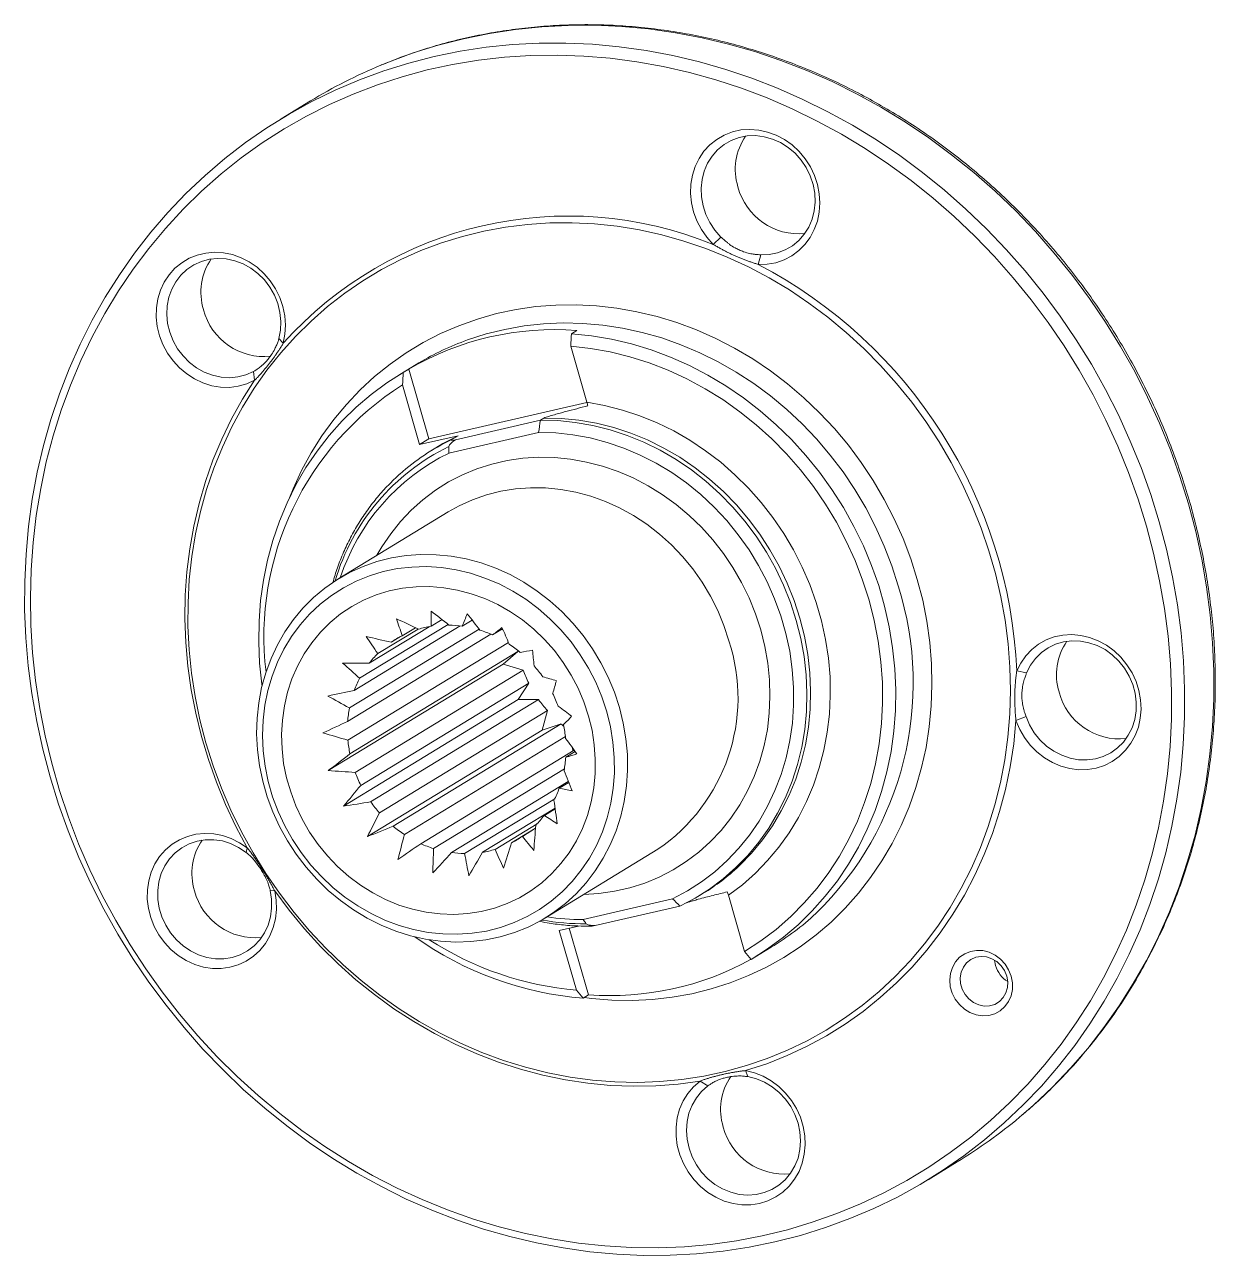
# Model space of a CAD drawing. Header units: millimetres. Extents: x -54 to 63, y -58 to 63.
import ezdxf

# ---------------------------------------------------------------- set-up
doc = ezdxf.new("R2010")
doc.units = ezdxf.units.MM

msp = doc.modelspace()

# ---------------------------------------------------------------- linework, layer by layer
at = {"color": 7, "linetype": 'Continuous', "lineweight": 15}
for p, q in [((-25.83, 55.69), (-28.7, 53.95)), ((14.47, 42.33), (13.7, 41.61)), ((18.13, 39.63), (18.38, 40.59)), ((-0.21, 32.83), (0.33, 33.16)), ((-28.5, 31.9), (-28.94, 32.35)), ((1.3, 26.1), (-0.28, 31.62)), ((-31.42, 29.13), (-31.31, 28.26)), ((-15.46, 29.81), (-17.07, 28.82)), ((-16.18, 29.36), (-16.72, 29.04)), ((-16.18, 29.36), (-14.21, 22.5)), ((-16.79, 27.82), (-15.11, 21.95)), ((-14.21, 22.5), (1.31, 26.07)), ((-11.58, 22.42), (-3.26, 24.34)), ((-3.26, 24.34), (-2.91, 24.55)), ((-3.44, 23.14), (-12.23, 21.12)), ((-15.11, 21.95), (-11.34, 22.82)), ((-14.21, 22.5), (-15.11, 21.95)), ((-13.27, 21.78), (-13.94, 21.36)), ((-11.34, 22.82), (-12.01, 22.41)), ((-12.3, 15.34), (-23.05, 8.79)), ((-22.01, -3.91), (-9.28, 3.84)), ((-11.13, 4.15), (-21.53, -2.18)), ((-21.01, -1), (-12.32, 4.29)), ((-14.17, 4.07), (-20.07, 0.48)), ((-19.23, 1.43), (-15.27, 3.84)), ((-16.83, 3.18), (-15.53, 3.97)), ((-13.99, 4.11), (-12.91, 4.76)), ((-10.95, 4.13), (-9.97, 4.72)), ((-7.95, 3.26), (-6.97, 3.85)), ((-6.93, 3.77), (-7.02, 3.82)), ((-8.12, 3.33), (-22.18, -5.24)), ((-22.16, -7.08), (-6.4, 2.52)), ((-16.99, 3.1), (-17.91, 2.54)), ((-5.47, 1.62), (-21.96, -8.43)), ((-6.92, 0.39), (-5.47, 1.62)), ((-5.47, 1.62), (-5.5, 1.77)), ((-24.08, -10.06), (-6.92, 0.39)), ((-4.95, -0.19), (-6.92, 0.39)), ((-21.44, -10.24), (-4.95, -0.19)), ((44.47, -0.47), (43.5, -0.28)), ((-4.4, -1.46), (-20.89, -11.51)), ((-5.43, -3.09), (-4.4, -1.46)), ((-22.58, -13.55), (-5.43, -3.09)), ((-19.92, -13.13), (-3.43, -3.08)), ((-3.43, -3.08), (-5.43, -3.09)), ((-2.57, -4.17), (-19.06, -14.22)), ((-3.09, -6.08), (-2.57, -4.17)), ((43.42, -5.14), (44.41, -4.76)), ((-17.71, -15.53), (-1.22, -5.48)), ((-1.22, -5.48), (-3.09, -6.08)), ((-20.24, -16.54), (-3.09, -6.08)), ((-0.8, -6.71), (-16.61, -16.34)), ((-14.99, -17.24), (0.06, -8.06)), ((0.16, -8.19), (-0.76, -8.74)), ((-0.09, -8.15), (-0.1, -7.84)), ((-0.9, -9.88), (-13.75, -17.71)), ((-11.99, -18.11), (-0.52, -11.12)), ((-0.47, -11.23), (-1.41, -11.8)), ((-1.85, -12.82), (-10.7, -18.21)), ((-8.95, -18.08), (-1.82, -13.74)), ((-1.81, -13.81), (-2.87, -14.46)), ((-3.58, -15.28), (-7.71, -17.8)), ((-6.11, -17.16), (-3.73, -15.71)), ((-3.73, -15.72), (-5.03, -16.52)), ((-32.03, -17.65), (-32.15, -18.09)), ((-2.76, -24.52), (8.27, -17.79)), ((-29.78, -21.82), (-29.34, -21.88)), ((0.93, -24.67), (9.72, -22.65)), ((12.37, -22.32), (12.73, -22.1)), ((16.79, -27.82), (15.21, -22.3)), ((10.44, -23.37), (2.13, -25.28)), ((0.48, -25.32), (-1.4, -25.75)), ((-1.4, -25.75), (0.28, -31.62)), ((-0.42, -25.52), (1.47, -32.07)), ((17.79, -28.39), (19.4, -27.41)), ((41.43, -29.21), (41.33, -28.66)), ((0.93, -32.4), (1.47, -32.07)), ((17.12, -40.11), (16.89, -39.52)), ((12.42, -40.55), (13.18, -41.02)), ((34.79, -50.23), (37.66, -48.49))]:
    msp.add_line(p, q, dxfattribs=at)
at = {"color": 8, "linetype": 'Continuous', "lineweight": 15, "flags": 128}
for points in [[(43.77, -44.1), (45.14, -42.91), (47.01, -41.14), (48.79, -39.28), (50.47, -37.33), (52.06, -35.29), (53.55, -33.17), (54.94, -30.97), (56.23, -28.69), (57.41, -26.35), (58.48, -23.94), (59.43, -21.47), (60.27, -18.95), (61, -16.39), (61.61, -13.78), (62.1, -11.13), (62.47, -8.45), (62.72, -5.74), (62.84, -3.02), (62.85, -0.28), (62.73, 2.47), (62.5, 5.22), (62.14, 7.97), (61.66, 10.7), (61.07, 13.42), (60.35, 16.13), (59.52, 18.8), (58.58, 21.44), (57.52, 24.05), (56.35, 26.61), (55.08, 29.12), (53.7, 31.57), (52.22, 33.97), (50.64, 36.3), (48.96, 38.56), (47.19, 40.75), (45.34, 42.86), (43.4, 44.89), (41.38, 46.82), (39.28, 48.67), (37.11, 50.41), (34.88, 52.06), (32.59, 53.61), (30.23, 55.05), (27.83, 56.37), (25.38, 57.59), (22.89, 58.69), (20.36, 59.67), (17.8, 60.54), (15.21, 61.28), (12.61, 61.9), (9.99, 62.39), (7.36, 62.76), (4.73, 63), (2.1, 63.12), (-0.52, 63.11), (-3.12, 62.97), (-5.71, 62.71), (-8.27, 62.32), (-10.8, 61.8), (-13.3, 61.16), (-15.76, 60.4), (-18.17, 59.51), (-18.93, 59.2)], [(-27.9, 16.71), (-27.54, 17.59), (-26.7, 19.4), (-25.76, 21.14), (-24.7, 22.81), (-23.55, 24.4), (-22.3, 25.9), (-20.96, 27.31), (-19.53, 28.63), (-18.02, 29.85), (-16.43, 30.96), (-14.77, 31.96), (-13.05, 32.85), (-11.27, 33.62), (-9.44, 34.28), (-7.56, 34.81), (-5.65, 35.21), (-3.7, 35.5), (-1.73, 35.65), (0.25, 35.68), (2.24, 35.58), (4.23, 35.36), (6.22, 35), (8.19, 34.53), (10.14, 33.93), (12.06, 33.21), (13.95, 32.37), (15.8, 31.42), (17.59, 30.36), (19.33, 29.19), (21.01, 27.92), (22.61, 26.55), (24.15, 25.08), (25.6, 23.53), (26.97, 21.9), (28.24, 20.19), (29.42, 18.41), (30.5, 16.57), (31.48, 14.67), (32.34, 12.72), (33.1, 10.74), (33.74, 8.71)], [(31.87, 8.08), (31.24, 10.05), (30.5, 11.99), (29.64, 13.89), (28.69, 15.74), (27.62, 17.53), (26.46, 19.26), (25.2, 20.92), (23.86, 22.5), (22.43, 24), (20.92, 25.41), (19.33, 26.73), (17.68, 27.95), (15.97, 29.07), (14.2, 30.08), (12.39, 30.97), (10.54, 31.76), (8.65, 32.42), (6.74, 32.96), (4.81, 33.38), (2.87, 33.68), (0.92, 33.85), (-1.02, 33.89), (-2.95, 33.81), (-4.86, 33.6), (-6.74, 33.26), (-8.59, 32.81), (-10.4, 32.22), (-10.74, 32.1)], [(16.21, -19.45), (16.29, -19.37), (17.46, -18.17), (18.54, -16.87), (19.52, -15.48), (20.39, -14.02), (21.16, -12.48), (21.81, -10.89), (22.34, -9.23), (22.76, -7.53), (23.05, -5.79), (23.22, -4.03), (23.27, -2.24), (23.19, -0.45), (22.99, 1.35), (22.66, 3.14), (22.22, 4.91), (21.66, 6.65), (20.98, 8.35), (20.18, 10.01), (19.28, 11.62), (18.28, 13.17), (17.18, 14.64), (15.99, 16.03), (14.71, 17.35), (13.35, 18.56), (11.92, 19.68), (10.42, 20.7), (8.86, 21.6), (7.26, 22.4), (5.62, 23.07), (3.94, 23.62), (2.24, 24.04), (0.53, 24.34), (-1.19, 24.51), (-2.91, 24.55)], [(-19.3, 11.08), (-18.82, 11.9), (-17.95, 13.19), (-16.99, 14.4), (-15.93, 15.52), (-14.79, 16.54), (-13.57, 17.46), (-12.27, 18.28), (-10.91, 18.98), (-9.5, 19.57), (-8.03, 20.04), (-6.53, 20.38), (-4.99, 20.6), (-3.44, 20.7), (-1.87, 20.67), (-0.29, 20.51), (1.27, 20.23), (2.83, 19.83), (4.36, 19.31), (5.85, 18.67), (7.31, 17.91), (8.71, 17.04), (10.06, 16.07), (11.34, 15), (12.54, 13.84), (13.66, 12.6), (14.7, 11.27), (15.64, 9.87), (16.49, 8.41), (17.23, 6.9), (17.86, 5.34), (18.38, 3.75)], [(15.25, 2.69), (14.76, 4.2), (14.15, 5.66), (13.44, 7.08), (12.62, 8.45), (11.7, 9.74), (10.69, 10.97), (9.6, 12.11), (8.43, 13.17), (7.18, 14.13), (5.88, 14.98), (4.52, 15.73), (3.12, 16.36), (1.68, 16.88), (0.22, 17.27), (-1.26, 17.55), (-2.75, 17.69), (-4.23, 17.71), (-5.7, 17.6), (-7.14, 17.37), (-8.55, 17.01), (-9.92, 16.53), (-11.23, 15.94), (-12.3, 15.34)], [(33.74, 8.71), (34.27, 6.66), (34.68, 4.6), (34.97, 2.52), (35.14, 0.43), (35.18, -1.65), (35.11, -3.71), (34.91, -5.76), (34.6, -7.78), (34.16, -9.77), (33.61, -11.71), (32.94, -13.61), (32.15, -15.44), (31.26, -17.22), (30.26, -18.93), (29.16, -20.56), (27.96, -22.1), (26.66, -23.56), (25.27, -24.93), (23.8, -26.2), (22.25, -27.36), (20.63, -28.42), (18.93, -29.36), (17.18, -30.19), (15.38, -30.91), (13.52, -31.5), (11.62, -31.97), (9.69, -32.31), (7.74, -32.53), (5.76, -32.62), (3.77, -32.59), (1.78, -32.43), (1.03, -32.33)], [(18.38, 3.75), (18.78, 2.13), (19.07, 0.49), (19.24, -1.15), (19.28, -2.79), (19.21, -4.42), (19.02, -6.03), (18.7, -7.61), (18.27, -9.15), (17.73, -10.63), (17.07, -12.06), (16.31, -13.43), (15.44, -14.72), (14.48, -15.93), (13.42, -17.05), (12.28, -18.07), (11.06, -18.99), (9.76, -19.81), (8.4, -20.51), (6.99, -21.1), (5.52, -21.56), (4.02, -21.91), (2.48, -22.13), (1, -22.23)]]:
    msp.add_lwpolyline(points, dxfattribs=at)
at = {"color": 7, "linetype": 'Continuous', "lineweight": 15, "flags": 128}
for points in [[(57.48, 14.38), (58.2, 11.68), (58.79, 8.95), (59.27, 6.22), (59.63, 3.47), (59.87, 0.72), (59.98, -2.03), (59.98, -4.77), (59.85, -7.49), (59.6, -10.2), (59.23, -12.87), (58.74, -15.52), (58.13, -18.13), (57.41, -20.7), (56.56, -23.22), (55.61, -25.69), (54.54, -28.1), (53.36, -30.44), (52.08, -32.71), (50.69, -34.92), (49.19, -37.04), (47.6, -39.08), (45.92, -41.03), (44.14, -42.89), (42.28, -44.66), (40.33, -46.32), (38.3, -47.89), (36.2, -49.34), (34.02, -50.69), (31.78, -51.93), (29.48, -53.05), (27.13, -54.05), (24.72, -54.93), (22.26, -55.7), (19.77, -56.34), (17.23, -56.85), (14.67, -57.25), (12.08, -57.51), (9.48, -57.65), (6.86, -57.66), (4.23, -57.54), (1.6, -57.3), (-1.03, -56.93), (-3.65, -56.44), (-6.25, -55.82), (-8.84, -55.08), (-11.4, -54.21), (-13.93, -53.23), (-16.42, -52.13), (-18.87, -50.91), (-21.27, -49.59), (-23.62, -48.15), (-25.92, -46.6), (-28.15, -44.95), (-30.32, -43.21), (-32.42, -41.36), (-34.44, -39.42), (-36.38, -37.4), (-38.23, -35.29), (-40, -33.1), (-41.68, -30.84), (-43.26, -28.51), (-44.74, -26.11), (-46.12, -23.66), (-47.39, -21.14), (-48.56, -18.58), (-49.62, -15.98), (-50.56, -13.34), (-51.39, -10.66), (-52.11, -7.96), (-52.7, -5.24), (-53.18, -2.5), (-53.54, 0.24), (-53.77, 2.99), (-53.89, 5.74), (-53.88, 8.48), (-53.75, 11.2), (-53.51, 13.91), (-53.14, 16.59), (-52.65, 19.24), (-52.04, 21.85), (-51.31, 24.42), (-50.47, 26.94), (-49.51, 29.4), (-48.45, 31.81), (-47.27, 34.15), (-45.98, 36.43), (-44.59, 38.63), (-43.1, 40.75), (-41.51, 42.79), (-39.83, 44.74), (-38.05, 46.6), (-36.18, 48.37), (-34.24, 50.04), (-32.21, 51.6), (-30.11, 53.06), (-27.93, 54.4), (-25.69, 55.64), (-23.39, 56.76), (-21.03, 57.76), (-18.62, 58.65), (-16.17, 59.41), (-13.67, 60.05), (-11.14, 60.57), (-8.58, 60.96), (-5.99, 61.22), (-3.38, 61.36), (-0.76, 61.37), (1.86, 61.26), (4.49, 61.01), (7.12, 60.65), (9.74, 60.15), (12.35, 59.53), (14.93, 58.79), (17.49, 57.93), (20.02, 56.94), (22.51, 55.84), (24.96, 54.63), (27.37, 53.3), (29.72, 51.86), (32.01, 50.32), (34.25, 48.67), (36.41, 46.92), (38.51, 45.07), (40.53, 43.14), (42.47, 41.11), (44.33, 39), (46.09, 36.82), (47.77, 34.55), (49.35, 32.22), (50.83, 29.83), (52.21, 27.37), (53.49, 24.86), (54.65, 22.3), (55.71, 19.69), (56.65, 17.05), (57.48, 14.38)], [(56.23, 13.95), (55.41, 16.6), (54.47, 19.22), (53.42, 21.8), (52.26, 24.34), (51, 26.82), (49.63, 29.25), (48.15, 31.63), (46.58, 33.93), (44.92, 36.17), (43.16, 38.33), (41.31, 40.42), (39.38, 42.42), (37.37, 44.33), (35.29, 46.14), (33.14, 47.87), (30.92, 49.49), (28.63, 51.01), (26.3, 52.42), (23.91, 53.72), (21.47, 54.91), (19, 55.98), (16.49, 56.94), (13.95, 57.77), (11.38, 58.49), (8.8, 59.08), (6.2, 59.54), (3.59, 59.88), (0.99, 60.1), (-1.61, 60.19), (-4.21, 60.15), (-6.79, 59.98), (-9.35, 59.69), (-11.88, 59.27), (-14.38, 58.73), (-16.84, 58.07), (-19.26, 57.28), (-21.64, 56.37), (-23.96, 55.34), (-26.22, 54.2), (-28.42, 52.94), (-30.56, 51.57), (-32.62, 50.1), (-34.6, 48.52), (-36.51, 46.83), (-38.33, 45.05), (-40.06, 43.18), (-41.69, 41.21), (-43.24, 39.16), (-44.68, 37.03), (-46.02, 34.82), (-47.25, 32.54), (-48.38, 30.19), (-49.39, 27.79), (-50.3, 25.32), (-51.08, 22.8), (-51.76, 20.24), (-52.31, 17.64), (-52.74, 15), (-53.06, 12.33), (-53.25, 9.64), (-53.32, 6.94), (-53.28, 4.22), (-53.11, 1.49), (-52.82, -1.23), (-52.4, -3.95), (-51.87, -6.65), (-51.23, -9.34), (-50.46, -12.01), (-49.58, -14.64), (-48.59, -17.24), (-47.48, -19.8), (-46.27, -22.31), (-44.95, -24.77), (-43.53, -27.17), (-42, -29.51), (-40.38, -31.79), (-38.67, -33.99), (-36.87, -36.11), (-34.98, -38.15), (-33.01, -40.11), (-30.96, -41.97), (-28.85, -43.74), (-26.66, -45.41), (-24.41, -46.98), (-22.1, -48.45), (-19.73, -49.81), (-17.32, -51.05), (-14.86, -52.18), (-12.37, -53.2), (-9.84, -54.09), (-7.29, -54.87), (-4.71, -55.52), (-2.12, -56.05), (0.48, -56.45), (3.08, -56.73), (5.69, -56.88), (8.29, -56.91), (10.88, -56.81), (13.45, -56.58), (15.99, -56.22), (18.51, -55.74), (20.99, -55.14), (23.43, -54.41), (25.83, -53.56), (28.18, -52.59), (30.47, -51.51), (32.71, -50.31), (34.87, -49), (36.97, -47.57), (39, -46.04), (40.94, -44.41), (42.8, -42.68), (44.58, -40.85), (46.26, -38.93), (47.85, -36.92), (49.35, -34.83), (50.74, -32.66), (52.02, -30.41), (53.21, -28.1), (54.28, -25.72), (55.24, -23.28), (56.08, -20.79), (56.81, -18.25), (57.42, -15.67), (57.92, -13.05), (58.29, -10.39), (58.55, -7.71), (58.68, -5.01), (58.69, -2.3), (58.58, 0.42), (58.35, 3.15), (58, 5.87), (57.53, 8.58), (56.94, 11.28), (56.23, 13.95)], [(13.7, 41.61), (13.08, 42.3), (12.54, 43.08), (12.11, 43.91), (11.78, 44.79), (11.57, 45.69), (11.48, 46.61), (11.52, 47.52), (11.67, 48.4), (11.94, 49.25), (12.32, 50.04), (12.8, 50.75), (13.39, 51.38), (14.05, 51.92), (14.79, 52.34), (15.59, 52.65), (16.43, 52.84), (17.29, 52.9), (18.17, 52.83), (19.04, 52.64), (19.89, 52.33), (20.7, 51.9), (21.45, 51.37), (22.13, 50.73), (22.73, 50.02), (23.24, 49.23), (23.65, 48.38), (23.94, 47.49), (24.12, 46.58), (24.18, 45.67), (24.11, 44.76), (23.93, 43.89), (23.63, 43.06), (23.22, 42.29), (22.71, 41.59), (22.1, 40.99), (21.41, 40.48), (20.66, 40.09), (19.85, 39.81), (19, 39.66), (18.13, 39.63)], [(18.38, 40.59), (19.21, 40.62), (20.01, 40.78), (20.78, 41.06), (21.48, 41.47), (22.11, 41.99), (22.65, 42.6), (23.09, 43.31), (23.42, 44.08), (23.63, 44.9), (23.71, 45.76), (23.68, 46.63), (23.52, 47.5), (23.23, 48.35), (22.84, 49.15), (22.34, 49.89), (21.74, 50.56), (21.07, 51.13), (20.32, 51.6), (19.53, 51.95), (18.71, 52.18), (17.87, 52.29), (17.04, 52.26), (16.24, 52.1), (15.47, 51.82), (14.77, 51.41), (14.14, 50.9), (13.59, 50.28), (13.15, 49.58), (12.82, 48.81), (12.61, 47.99), (12.52, 47.13), (12.55, 46.26), (12.71, 45.39), (12.99, 44.55), (13.38, 43.74), (13.88, 43), (14.47, 42.33)], [(-36.09, -7.35), (-36.68, -5.08), (-37.15, -2.8), (-37.51, -0.5), (-37.74, 1.81), (-37.86, 4.11), (-37.85, 6.41), (-37.72, 8.69), (-37.48, 10.95), (-37.11, 13.18), (-36.63, 15.38), (-36.03, 17.54), (-35.31, 19.65), (-34.48, 21.7), (-33.55, 23.7), (-32.5, 25.62), (-31.35, 27.48), (-30.1, 29.26), (-28.75, 30.96), (-27.3, 32.56), (-25.77, 34.08), (-24.16, 35.5), (-22.46, 36.82), (-20.69, 38.03), (-18.85, 39.13), (-16.95, 40.12), (-14.99, 41), (-12.98, 41.75), (-10.92, 42.39), (-8.82, 42.91), (-6.68, 43.3), (-4.52, 43.57), (-2.34, 43.71), (-0.14, 43.73), (2.06, 43.62), (4.27, 43.38), (6.47, 43.02), (8.65, 42.54), (10.82, 41.93), (12.97, 41.2), (15.08, 40.36), (17.16, 39.4), (19.19, 38.32), (21.18, 37.14), (23.1, 35.85), (24.97, 34.46), (26.77, 32.96), (28.49, 31.38), (30.14, 29.71), (31.71, 27.95), (33.19, 26.11), (34.58, 24.2), (35.87, 22.22), (37.06, 20.18), (38.15, 18.09), (39.13, 15.94), (40.01, 13.75), (40.77, 11.53), (41.42, 9.28), (41.95, 7), (42.36, 4.71), (42.66, 2.4), (42.83, 0.1), (42.89, -2.2), (42.82, -4.49), (42.63, -6.77), (42.33, -9.01), (41.9, -11.23), (41.36, -13.41), (40.7, -15.54), (39.93, -17.62), (39.05, -19.65), (38.05, -21.61), (36.95, -23.5), (35.75, -25.32), (34.45, -27.06), (33.06, -28.71), (31.57, -30.28), (29.99, -31.74), (28.34, -33.11), (26.6, -34.38), (24.8, -35.53), (22.93, -36.58), (20.99, -37.52), (19.01, -38.33), (16.97, -39.03), (14.89, -39.61), (12.77, -40.06), (10.62, -40.39), (8.45, -40.6), (6.26, -40.68), (4.06, -40.63), (1.86, -40.46), (-0.35, -40.16), (-2.54, -39.74), (-4.72, -39.19), (-6.88, -38.52), (-9.01, -37.74), (-11.11, -36.83), (-13.16, -35.82), (-15.17, -34.69), (-17.13, -33.45), (-19.03, -32.11), (-20.86, -30.66), (-22.62, -29.12), (-24.31, -27.49), (-25.92, -25.78), (-27.44, -23.98), (-28.88, -22.11), (-30.22, -20.16), (-31.46, -18.15), (-32.6, -16.08), (-33.64, -13.96), (-34.57, -11.8), (-35.38, -9.59), (-36.09, -7.35)], [(-31.31, 28.26), (-32.09, 27.91), (-32.92, 27.68), (-33.78, 27.57), (-34.65, 27.59), (-35.52, 27.73), (-36.38, 28), (-37.21, 28.39), (-37.98, 28.89), (-38.69, 29.48), (-39.32, 30.17), (-39.87, 30.94), (-40.31, 31.77), (-40.65, 32.64), (-40.87, 33.54), (-40.97, 34.46), (-40.95, 35.37), (-40.81, 36.26), (-40.55, 37.11), (-40.18, 37.9), (-39.7, 38.62), (-39.13, 39.26), (-38.47, 39.81), (-37.73, 40.24), (-36.94, 40.56), (-36.11, 40.76), (-35.24, 40.83), (-34.36, 40.78), (-33.49, 40.6), (-32.64, 40.3), (-31.83, 39.88), (-31.07, 39.36), (-30.38, 38.73), (-29.77, 38.02), (-29.25, 37.24), (-28.84, 36.4), (-28.53, 35.51), (-28.35, 34.6), (-28.28, 33.69), (-28.33, 32.78), (-28.5, 31.9)], [(-28.94, 32.35), (-28.78, 33.19), (-28.74, 34.05), (-28.83, 34.93), (-29.04, 35.79), (-29.37, 36.62), (-29.81, 37.4), (-30.35, 38.11), (-30.98, 38.74), (-31.69, 39.27), (-32.45, 39.69), (-33.26, 40), (-34.09, 40.18), (-34.92, 40.23), (-35.75, 40.14), (-36.54, 39.93), (-37.28, 39.6), (-37.96, 39.15), (-38.55, 38.59), (-39.06, 37.94), (-39.45, 37.21), (-39.74, 36.42), (-39.9, 35.58), (-39.94, 34.71), (-39.85, 33.84), (-39.64, 32.98), (-39.32, 32.14), (-38.88, 31.36), (-38.34, 30.65), (-37.71, 30.02), (-37.01, 29.48), (-36.25, 29.06), (-35.44, 28.75), (-34.61, 28.57), (-33.78, 28.52), (-32.95, 28.59), (-32.16, 28.8), (-31.42, 29.13)], [(-0.21, 32.83), (1.76, 32.63), (3.72, 32.3), (5.67, 31.84), (7.6, 31.25), (9.5, 30.54), (11.37, 29.72), (13.19, 28.77), (14.96, 27.71), (16.67, 26.54), (18.31, 25.27), (19.89, 23.9), (21.39, 22.44), (22.8, 20.88), (24.13, 19.25), (25.36, 17.54), (26.49, 15.76), (27.52, 13.92), (28.45, 12.02), (29.26, 10.08), (29.95, 8.1), (30.53, 6.09), (30.99, 4.05), (31.32, 2), (31.54, -0.06), (31.63, -2.12), (31.6, -4.16), (31.44, -6.19), (31.16, -8.2), (30.76, -10.17), (30.23, -12.1), (29.59, -13.98), (28.83, -15.81), (27.96, -17.57), (26.98, -19.26), (25.9, -20.87), (24.71, -22.4), (23.43, -23.84), (22.05, -25.19), (20.59, -26.43), (19.05, -27.57), (17.44, -28.6)], [(16.79, -27.82), (18.38, -26.79), (19.89, -25.65), (21.31, -24.4), (22.65, -23.05), (23.9, -21.61), (25.05, -20.08), (26.09, -18.47), (27.03, -16.78), (27.86, -15.02), (28.57, -13.2), (29.17, -11.32), (29.64, -9.4), (30, -7.44), (30.23, -5.45), (30.33, -3.44), (30.31, -1.41), (30.17, 0.62), (29.9, 2.65), (29.51, 4.67), (29, 6.67), (28.37, 8.64), (27.63, 10.58), (26.77, 12.47), (25.8, 14.32), (24.72, 16.1), (23.54, 17.82), (22.27, 19.46), (20.9, 21.03), (19.45, 22.5), (17.92, 23.89), (16.31, 25.18), (14.64, 26.36), (12.91, 27.44), (11.12, 28.4), (9.29, 29.25), (7.42, 29.97), (5.52, 30.57), (3.6, 31.05), (1.66, 31.4), (-0.28, 31.62)], [(-30.58, -1.75), (-30.61, -1.56), (-30.82, 0.5), (-30.91, 2.55), (-30.88, 4.6), (-30.72, 6.63), (-30.44, 8.64), (-30.04, 10.61), (-29.52, 12.54), (-28.87, 14.42), (-28.12, 16.24), (-27.25, 18.01), (-26.27, 19.7), (-25.18, 21.31), (-24, 22.84), (-22.71, 24.28), (-21.34, 25.63), (-19.88, 26.87), (-18.34, 28.01), (-16.72, 29.04)], [(-32.03, -17.65), (-33.15, -15.55), (-34.16, -13.4), (-35.06, -11.21), (-35.85, -8.98), (-36.53, -6.71), (-37.09, -4.42), (-37.54, -2.12), (-37.86, 0.2), (-38.07, 2.52), (-38.15, 4.84), (-38.12, 7.15), (-37.96, 9.44), (-37.68, 11.71), (-37.29, 13.95), (-36.77, 16.16), (-36.14, 18.32), (-35.4, 20.43), (-34.54, 22.48), (-33.57, 24.48), (-32.49, 26.41), (-31.31, 28.26)], [(1.3, 26.1), (3.05, 25.78), (4.79, 25.34), (6.51, 24.78), (8.19, 24.09), (9.83, 23.29), (11.42, 22.37), (12.96, 21.35), (14.44, 20.22), (15.84, 18.99), (17.17, 17.67), (18.42, 16.27), (19.57, 14.78), (20.63, 13.23), (21.59, 11.61), (22.45, 9.93), (23.19, 8.2), (23.82, 6.44), (24.34, 4.64), (24.74, 2.82), (25.01, 0.99), (25.17, -0.85), (25.2, -2.68), (25.11, -4.51), (24.9, -6.3), (24.57, -8.07), (24.12, -9.8), (23.55, -11.48), (22.86, -13.11), (22.07, -14.67), (21.16, -16.16), (20.16, -17.57), (19.05, -18.9), (17.86, -20.13), (16.57, -21.27), (15.21, -22.3)], [(-3.26, 24.34), (-1.55, 24.3), (0.17, 24.13), (1.88, 23.83), (3.58, 23.4), (5.26, 22.85), (6.9, 22.18), (8.51, 21.39), (10.06, 20.48), (11.56, 19.46), (12.99, 18.35), (14.35, 17.13), (15.63, 15.82), (16.82, 14.42), (17.92, 12.95), (18.93, 11.4), (19.83, 9.8), (20.62, 8.14), (21.3, 6.43), (21.86, 4.69), (22.31, 2.92), (22.63, 1.13), (22.83, -0.66), (22.91, -2.46), (22.86, -4.25), (22.69, -6.01), (22.4, -7.75), (21.98, -9.45), (21.45, -11.1), (20.8, -12.7), (20.03, -14.24), (19.16, -15.7), (18.18, -17.09), (17.11, -18.39), (15.93, -19.59), (14.68, -20.7), (13.34, -21.7), (11.92, -22.59), (10.44, -23.37)], [(9.72, -22.65), (11.17, -21.88), (12.56, -20.99), (13.87, -20), (15.09, -18.89), (16.23, -17.69), (17.27, -16.4), (18.21, -15.02), (19.05, -13.56), (19.77, -12.03), (20.38, -10.44), (20.87, -8.8), (21.24, -7.12), (21.48, -5.39), (21.6, -3.65), (21.6, -1.89), (21.47, -0.12), (21.22, 1.65), (20.84, 3.4), (20.35, 5.13), (19.73, 6.82), (19, 8.48), (18.16, 10.08), (17.22, 11.63), (16.17, 13.1), (15.03, 14.5), (13.79, 15.82), (12.48, 17.05), (11.09, 18.18), (9.63, 19.21), (8.12, 20.12), (6.55, 20.92), (4.94, 21.61), (3.3, 22.17), (1.63, 22.61), (-0.06, 22.92), (-1.75, 23.09), (-3.44, 23.14)], [(-13.27, 21.78), (-12.82, 22.04), (-11.34, 22.82)], [(4.5, -3.86), (4.88, -5.39), (5.14, -6.94), (5.28, -8.49), (5.29, -10.04), (5.19, -11.57), (4.97, -13.08), (4.63, -14.55), (4.17, -15.98), (3.59, -17.36), (2.91, -18.67), (2.13, -19.91), (1.24, -21.07), (0.26, -22.15), (-0.81, -23.12), (-1.96, -24), (-3.18, -24.77), (-4.47, -25.42), (-5.81, -25.96), (-7.2, -26.38), (-8.63, -26.68), (-10.09, -26.85), (-11.57, -26.89), (-13.05, -26.81), (-14.53, -26.6), (-16.01, -26.27), (-17.46, -25.81), (-18.88, -25.24), (-20.26, -24.54), (-21.59, -23.74), (-22.87, -22.83), (-24.08, -21.83), (-25.21, -20.73), (-26.26, -19.54), (-27.23, -18.28), (-28.09, -16.95), (-28.86, -15.55), (-29.52, -14.11), (-30.07, -12.62), (-30.51, -11.1), (-30.83, -9.56), (-31.03, -8.01), (-31.11, -6.46), (-31.06, -4.92), (-30.9, -3.4), (-30.62, -1.91), (-30.22, -0.45), (-29.7, 0.95), (-29.07, 2.3), (-28.34, 3.57), (-27.5, 4.78), (-26.57, 5.89), (-25.54, 6.92), (-24.43, 7.85), (-23.24, 8.67), (-21.99, 9.38), (-20.67, 9.98), (-19.3, 10.46), (-17.89, 10.82), (-16.45, 11.05), (-14.98, 11.16), (-13.5, 11.14), (-12.01, 10.99), (-10.54, 10.72), (-9.07, 10.33), (-7.63, 9.81), (-6.23, 9.18), (-4.87, 8.43), (-3.57, 7.57), (-2.33, 6.62), (-1.15, 5.56), (-0.06, 4.42), (0.95, 3.19), (1.87, 1.89), (2.68, 0.53), (3.4, -0.89), (4.01, -2.36), (4.5, -3.86)], [(3.25, -4.28), (2.77, -2.82), (2.17, -1.39), (1.47, -0.01), (0.66, 1.31), (-0.24, 2.57), (-1.24, 3.75), (-2.32, 4.85), (-3.47, 5.86), (-4.7, 6.77), (-5.98, 7.57), (-7.32, 8.27), (-8.7, 8.85), (-10.11, 9.32), (-11.54, 9.66), (-12.98, 9.88), (-14.43, 9.97), (-15.87, 9.93), (-17.29, 9.77), (-18.68, 9.48), (-20.03, 9.07), (-21.34, 8.54), (-22.59, 7.9), (-23.77, 7.14), (-24.88, 6.27), (-25.91, 5.3), (-26.85, 4.24), (-27.69, 3.1), (-28.44, 1.87), (-29.07, 0.58), (-29.6, -0.78), (-30.01, -2.19), (-30.3, -3.64), (-30.48, -5.12), (-30.53, -6.62), (-30.46, -8.13), (-30.28, -9.64), (-29.97, -11.14), (-29.54, -12.62), (-29.01, -14.06), (-28.36, -15.47), (-27.6, -16.82), (-26.75, -18.11), (-25.8, -19.33), (-24.76, -20.47), (-23.64, -21.53), (-22.45, -22.49), (-21.19, -23.35), (-19.88, -24.1), (-18.52, -24.74), (-17.13, -25.27), (-15.7, -25.67), (-14.26, -25.95), (-12.82, -26.1), (-11.37, -26.13), (-9.94, -26.03), (-8.54, -25.81), (-7.16, -25.46), (-5.83, -24.99), (-4.56, -24.4), (-3.34, -23.69), (-2.19, -22.88), (-1.12, -21.96), (-0.13, -20.95), (0.76, -19.84), (1.55, -18.66), (2.24, -17.4), (2.83, -16.07), (3.3, -14.69), (3.65, -13.26), (3.88, -11.79), (4, -10.3), (3.99, -8.79), (3.86, -7.28), (3.61, -5.77), (3.25, -4.28)], [(1.46, -4.7), (1.81, -6.1), (2.03, -7.52), (2.13, -8.94), (2.12, -10.36), (1.98, -11.76), (1.73, -13.13), (1.35, -14.46), (0.87, -15.75), (0.27, -16.97), (-0.44, -18.12), (-1.24, -19.19), (-2.14, -20.18), (-3.12, -21.07), (-4.19, -21.86), (-5.32, -22.54), (-6.52, -23.11), (-7.77, -23.56), (-9.07, -23.89), (-10.39, -24.1), (-11.74, -24.18), (-13.1, -24.14), (-14.46, -23.97), (-15.82, -23.67), (-17.15, -23.26), (-18.45, -22.72), (-19.71, -22.07), (-20.92, -21.31), (-22.07, -20.45), (-23.16, -19.49), (-24.16, -18.44), (-25.08, -17.31), (-25.91, -16.11), (-26.64, -14.84), (-27.26, -13.52), (-27.77, -12.16), (-28.17, -10.77), (-28.46, -9.36), (-28.62, -7.93), (-28.66, -6.51), (-28.59, -5.1), (-28.39, -3.71), (-28.08, -2.36), (-27.65, -1.05), (-27.1, 0.2), (-26.45, 1.39), (-25.7, 2.5), (-24.85, 3.53), (-23.9, 4.47), (-22.88, 5.32), (-21.78, 6.05), (-20.61, 6.68), (-19.38, 7.19), (-18.11, 7.58), (-16.8, 7.85), (-15.46, 7.99), (-14.1, 8.01), (-12.74, 7.9), (-11.38, 7.67), (-10.04, 7.31), (-8.72, 6.84), (-7.44, 6.24), (-6.2, 5.54), (-5.02, 4.73), (-3.9, 3.81), (-2.85, 2.81), (-1.89, 1.72), (-1.02, 0.55), (-0.24, -0.68), (0.44, -1.98), (1.01, -3.32), (1.46, -4.7)], [(43.5, -0.28), (43.89, 0.5), (44.38, 1.21), (44.97, 1.83), (45.65, 2.36), (46.39, 2.77), (47.19, 3.07), (48.04, 3.24), (48.91, 3.29), (49.78, 3.22), (50.65, 3.02), (51.5, 2.69), (52.3, 2.26), (53.05, 1.71), (53.72, 1.07), (54.32, 0.34), (54.82, -0.45), (55.21, -1.3), (55.49, -2.19), (55.66, -3.1), (55.71, -4.02), (55.63, -4.92), (55.44, -5.79), (55.13, -6.62), (54.71, -7.38), (54.19, -8.07), (53.57, -8.67), (52.88, -9.16), (52.11, -9.55), (51.3, -9.81), (50.45, -9.95), (49.58, -9.97), (48.7, -9.86), (47.84, -9.62), (47, -9.27), (46.21, -8.8), (45.48, -8.23), (44.83, -7.56), (44.26, -6.82), (43.79, -6.01), (43.42, -5.14)], [(44.41, -4.76), (44.76, -5.58), (45.22, -6.35), (45.78, -7.04), (46.43, -7.65), (47.15, -8.16), (47.92, -8.56), (48.73, -8.84), (49.57, -8.99), (50.4, -9.01), (51.22, -8.91), (52, -8.67), (52.73, -8.31), (53.39, -7.84), (53.97, -7.26), (54.45, -6.59), (54.83, -5.85), (55.09, -5.04), (55.22, -4.2), (55.24, -3.33), (55.13, -2.45), (54.89, -1.6), (54.54, -0.78), (54.08, -0.01), (53.53, 0.69), (52.88, 1.3), (52.17, 1.82), (51.39, 2.22), (50.58, 2.5), (49.75, 2.66), (48.91, 2.68), (48.09, 2.58), (47.31, 2.35), (46.58, 1.99), (45.92, 1.52), (45.33, 0.94), (44.85, 0.28), (44.47, -0.47)], [(43.42, -5.14), (43.2, -7.42), (42.85, -9.68), (42.39, -11.9), (41.81, -14.08), (41.12, -16.22), (40.31, -18.3), (39.39, -20.32), (38.36, -22.28), (37.23, -24.16), (35.99, -25.98), (34.66, -27.7), (33.23, -29.35), (31.71, -30.9), (30.11, -32.35), (28.42, -33.71), (26.66, -34.96), (24.82, -36.1), (22.93, -37.13), (20.97, -38.04), (18.96, -38.84), (16.89, -39.52)], [(-29.34, -21.88), (-29.2, -22.79), (-29.17, -23.71), (-29.27, -24.61), (-29.48, -25.47), (-29.82, -26.29), (-30.25, -27.04), (-30.79, -27.71), (-31.42, -28.29), (-32.13, -28.76), (-32.91, -29.12), (-33.73, -29.37), (-34.58, -29.49), (-35.46, -29.48), (-36.33, -29.35), (-37.19, -29.09), (-38.02, -28.71), (-38.8, -28.22), (-39.52, -27.63), (-40.16, -26.95), (-40.71, -26.2), (-41.16, -25.37), (-41.51, -24.5), (-41.74, -23.6), (-41.85, -22.69), (-41.84, -21.77), (-41.71, -20.88), (-41.47, -20.03), (-41.1, -19.23), (-40.64, -18.5), (-40.07, -17.85), (-39.42, -17.3), (-38.69, -16.85), (-37.9, -16.52), (-37.07, -16.31), (-36.21, -16.23), (-35.33, -16.27), (-34.46, -16.44), (-33.61, -16.73), (-32.79, -17.14), (-32.03, -17.65)], [(-32.15, -18.09), (-32.88, -17.6), (-33.67, -17.23), (-34.48, -16.97), (-35.32, -16.85), (-36.15, -16.85), (-36.96, -16.99), (-37.74, -17.25), (-38.45, -17.63), (-39.1, -18.13), (-39.66, -18.72), (-40.12, -19.41), (-40.47, -20.17), (-40.71, -20.98), (-40.82, -21.83), (-40.81, -22.71), (-40.67, -23.58), (-40.41, -24.43), (-40.04, -25.24), (-39.56, -26), (-38.98, -26.68), (-38.32, -27.27), (-37.59, -27.76), (-36.81, -28.14), (-35.99, -28.4), (-35.16, -28.53), (-34.32, -28.53), (-33.51, -28.4), (-32.74, -28.14), (-32.02, -27.76), (-31.37, -27.26), (-30.81, -26.67), (-30.35, -25.99), (-29.99, -25.23), (-29.75, -24.42), (-29.64, -23.56), (-29.65, -22.69), (-29.78, -21.82)], [(12.42, -40.55), (10.25, -40.84), (8.06, -41.01), (5.85, -41.05), (3.63, -40.97), (1.41, -40.76), (-0.8, -40.43), (-3.01, -39.97), (-5.2, -39.39), (-7.37, -38.68), (-9.5, -37.86), (-11.61, -36.92), (-13.66, -35.87), (-15.67, -34.71), (-17.63, -33.44), (-19.53, -32.06), (-21.36, -30.59), (-23.12, -29.02), (-24.8, -27.35), (-26.4, -25.61), (-27.92, -23.78), (-29.34, -21.88)], [(42.95, -30.24), (43.07, -30.89), (43.07, -31.54), (42.94, -32.16), (42.69, -32.74), (42.33, -33.23), (41.87, -33.64), (41.34, -33.93), (40.76, -34.1), (40.14, -34.14), (39.52, -34.04), (38.91, -33.82), (38.36, -33.48), (37.87, -33.04), (37.46, -32.51), (37.16, -31.91), (36.98, -31.28), (36.92, -30.62), (36.99, -29.98), (37.18, -29.38), (37.48, -28.85), (37.89, -28.39), (38.39, -28.04), (38.95, -27.81), (39.55, -27.71), (40.18, -27.73), (40.79, -27.89), (41.38, -28.17), (41.9, -28.57), (42.35, -29.06), (42.7, -29.62), (42.95, -30.24)], [(42.52, -30.23), (42.3, -29.7), (41.98, -29.22), (41.56, -28.82), (41.07, -28.53), (40.54, -28.35), (40, -28.31), (39.48, -28.39), (38.99, -28.61), (38.58, -28.94), (38.26, -29.36), (38.05, -29.86), (37.96, -30.41), (37.99, -30.98), (38.15, -31.53), (38.43, -32.04), (38.8, -32.48), (39.26, -32.83), (39.77, -33.07), (40.31, -33.18), (40.84, -33.16), (41.35, -33.01), (41.8, -32.73), (42.17, -32.35), (42.44, -31.89), (42.59, -31.36), (42.62, -30.8), (42.52, -30.23)], [(16.89, -39.52), (17.76, -39.73), (18.6, -40.06), (19.4, -40.51), (20.14, -41.07), (20.81, -41.72), (21.4, -42.45), (21.89, -43.25), (22.27, -44.1), (22.55, -45), (22.7, -45.91), (22.74, -46.82), (22.65, -47.72), (22.45, -48.59), (22.13, -49.41), (21.7, -50.17), (21.16, -50.85), (20.54, -51.44), (19.84, -51.92), (19.07, -52.3), (18.26, -52.55), (17.4, -52.68), (16.53, -52.68), (15.65, -52.56), (14.79, -52.32), (13.96, -51.95), (13.18, -51.47), (12.45, -50.89), (11.8, -50.22), (11.24, -49.47), (10.78, -48.65), (10.43, -47.78), (10.18, -46.88), (10.06, -45.97), (10.06, -45.06), (10.18, -44.16), (10.41, -43.3), (10.76, -42.5), (11.22, -41.76), (11.78, -41.11), (12.42, -40.55)], [(13.18, -41.02), (12.57, -41.56), (12.05, -42.19), (11.63, -42.91), (11.32, -43.69), (11.14, -44.53), (11.08, -45.39), (11.14, -46.26), (11.33, -47.13), (11.63, -47.97), (12.05, -48.76), (12.57, -49.49), (13.19, -50.13), (13.88, -50.69), (14.63, -51.13), (15.43, -51.46), (16.26, -51.67), (17.09, -51.74), (17.92, -51.69), (18.72, -51.5), (19.47, -51.2), (20.16, -50.77), (20.78, -50.23), (21.3, -49.6), (21.72, -48.88), (22.03, -48.1), (22.22, -47.27), (22.28, -46.41), (22.22, -45.53), (22.04, -44.67), (21.73, -43.83), (21.32, -43.04), (20.8, -42.31), (20.19, -41.66), (19.5, -41.1), (18.75, -40.65), (17.95, -40.32), (17.12, -40.11)]]:
    msp.add_lwpolyline(points, dxfattribs=at)
at = {"color": 7, "linetype": 'Continuous', "lineweight": 15}
for centre, radius, start, end in [((0.37, 12.7), 50.34, 112.5367, 121.3558), ((21.61, 48.97), 5.74, 145.2971, 197.3599), ((22.09, 48.81), 6.16, 194.6402, 275.7926), ((-0.51, 6.79), 37.6, 67.7939, 138.1126), ((-30.85, 36.91), 5.74, 145.2971, 197.3599), ((-3.87, -2.37), 47.42, 2.5286, 62.3567), ((-30.37, 36.75), 6.16, 194.6348, 275.958), ((-1.84, 4.77), 28.47, 85.6443, 120.2621), ((-1.06, 6.17), 27.68, 110.4612, 121.3519), ((-1.12, 3.09), 29.28, 122.3654, 186.81), ((-2.99, 3.4), 21.04, 115.3711, 131.8992), ((-3.04, 2.34), 20.91, 116.0667, 161.7675), ((-12.44, -5.5), 9.73, 99.1638, 106.6411), ((-12.4, -6.17), 10.4, 81.9749, 89.1278), ((-12.6, -7.03), 11.29, 65.6767, 72.4496), ((-12.52, -5.26), 9.48, 117.0141, 124.6255), ((53.14, -0.63), 5.74, 145.2971, 197.3599), ((-12.37, -5.43), 9.7, 135.0092, 142.501), ((-12.99, -7.76), 12.12, 50.1852, 56.6458), ((-13.33, -8.12), 12.61, 35.2026, 41.4941), ((-11.82, -5.77), 10.35, 152.564, 159.7393), ((6.85, 4.18), 12.59, 200.3297, 206.6264), ((53.62, -0.79), 6.16, 194.6402, 275.7926), ((6.87, 4.18), 12.61, 215.2026, 221.4941), ((-13.31, -8.12), 12.59, 20.3297, 26.6264), ((-10.97, -6), 11.23, 169.2965, 176.0912), ((6.6, 3.9), 12.22, 230.1969, 231.82), ((-12.81, -7.98), 12.07, 5.1484, 11.6241), ((-10.13, -6), 12.07, 185.1484, 191.6241), ((-11.97, -7.98), 11.23, 349.2965, 356.0912), ((-9.63, -5.86), 12.59, 200.3297, 206.6264), ((-11.12, -8.21), 10.35, 332.564, 339.7393), ((-9.61, -5.86), 12.61, 215.2026, 221.4941), ((-10.57, -8.55), 9.7, 315.0092, 322.501), ((-9.95, -6.22), 12.12, 230.1852, 236.6458), ((-31.73, -20.15), 5.74, 145.2971, 197.3599), ((-10.42, -8.72), 9.48, 297.0141, 304.6255), ((-10.34, -6.95), 11.29, 245.6767, 252.4496), ((-10.54, -7.81), 10.4, 261.9749, 269.1278), ((-10.5, -8.48), 9.73, 279.1638, 286.6411), ((1.76, -4.11), 21.08, 301.367, 313.289), ((-31.25, -20.31), 6.16, 194.6402, 275.7926), ((4.99, -3.76), 27.69, 301.3679, 312.7505), ((0.72, -2.49), 22.19, 261.3766, 270.5282), ((3.49, 0.26), 32.76, 234.4067, 265.5079), ((3, -0.15), 31.59, 237.0621, 265.0747), ((3.63, -3.65), 28.5, 265.6521, 298.9505), ((44.04, -28.46), 2.72, 195.9534, 238.3948), ((20.17, -43.35), 5.74, 145.4151, 197.3566), ((11.45, -5.49), 50.35, 301.3631, 309.9295), ((20.65, -43.51), 6.16, 194.6402, 275.7926)]:
    msp.add_arc(centre, radius, start, end, dxfattribs=at)
at = {"color": 8, "linetype": 'Continuous', "lineweight": 15}
for centre, radius, start, end in [((-2.87, 2.51), 21.41, 115.9336, 163.5718), ((1.73, -1.45), 31.61, 314.2525, 17.5513), ((-1.88, -2.9), 18.02, 304.2832, 18.0721), ((0.97, -2.36), 22.74, 259.6499, 270.6575)]:
    msp.add_arc(centre, radius, start, end, dxfattribs=at)
at = {"color": 7, "linetype": 'Continuous', "lineweight": 15}
for points, knots in [([(43.81, -44.06), (44.27, -43.67), (45.35, -42.76), (46.97, -41.22), (48.66, -39.47), (50.27, -37.63), (51.8, -35.72), (53.24, -33.73), (54.59, -31.66), (55.84, -29.53), (57, -27.34), (58.07, -25.09), (59.03, -22.78), (59.9, -20.43), (60.66, -18.02), (61.31, -15.58), (61.86, -13.1), (62.31, -10.59), (62.64, -8.05), (62.87, -5.48), (62.99, -2.91), (63, -0.31), (62.91, 2.29), (62.7, 4.89), (62.38, 7.49), (61.96, 10.08), (61.43, 12.66), (60.8, 15.22), (60.06, 17.77), (59.21, 20.28), (58.27, 22.76), (57.23, 25.21), (56.08, 27.61), (54.84, 29.97), (53.51, 32.28), (52.09, 34.53), (50.58, 36.73), (48.98, 38.86), (47.31, 40.92), (45.55, 42.92), (43.72, 44.84), (41.81, 46.68), (39.84, 48.43), (37.8, 50.11), (35.7, 51.69), (33.55, 53.18), (31.34, 54.58), (29.08, 55.88), (26.78, 57.08), (24.44, 58.18), (22.06, 59.17), (19.65, 60.06), (17.22, 60.84), (14.77, 61.51), (12.29, 62.07), (9.81, 62.52), (7.32, 62.85), (4.83, 63.08), (2.33, 63.19), (-0.15, 63.18), (-2.62, 63.06), (-5.08, 62.83), (-7.52, 62.49), (-9.93, 62.03), (-12.3, 61.47), (-14.65, 60.79), (-16.84, 60.05), (-18.24, 59.48), (-18.88, 59.22)], [0, 0, 0, 0, 0.011371, 0.026572, 0.041775, 0.05698, 0.072187, 0.087397, 0.102609, 0.117824, 0.133043, 0.148265, 0.16349, 0.178718, 0.19395, 0.209185, 0.224423, 0.239665, 0.254909, 0.270155, 0.285405, 0.300657, 0.31591, 0.331166, 0.346424, 0.361683, 0.376944, 0.392207, 0.40747, 0.422734, 0.437999, 0.453265, 0.468532, 0.483799, 0.499067, 0.514335, 0.529603, 0.544871, 0.560139, 0.575407, 0.590674, 0.605941, 0.621208, 0.636474, 0.651739, 0.667003, 0.682265, 0.697527, 0.712786, 0.728044, 0.7433, 0.758554, 0.773806, 0.789054, 0.8043, 0.819543, 0.834783, 0.85002, 0.865253, 0.880483, 0.895709, 0.910932, 0.926151, 0.941367, 0.95658, 0.971791, 0.986998, 1, 1, 1, 1]), ([(14.47, 42.33), (14.51, 42.29), (14.6, 42.21), (14.74, 42.08), (14.91, 41.93), (15.1, 41.77), (15.41, 41.53), (15.79, 41.28), (16.25, 41.05), (16.74, 40.86), (17.24, 40.72), (17.72, 40.64), (18.08, 40.6), (18.29, 40.59), (18.38, 40.59)], [0, 0, 0, 0, 0.036172, 0.079293, 0.129374, 0.186424, 0.250447, 0.395141, 0.500249, 0.605302, 0.749629, 0.852409, 0.935854, 1, 1, 1, 1]), ([(18.13, 39.63), (18.02, 39.67), (17.8, 39.74), (17.47, 39.85), (17.14, 39.96), (16.81, 40.08), (16.49, 40.21), (16.17, 40.34), (15.85, 40.48), (15.54, 40.62), (15.23, 40.77), (14.92, 40.93), (14.62, 41.09), (14.31, 41.26), (14.01, 41.43), (13.8, 41.55), (13.7, 41.61)], [0, 0, 0, 0, 0.072191, 0.144024, 0.215559, 0.286857, 0.357977, 0.42898, 0.499927, 0.570876, 0.641888, 0.713023, 0.784342, 0.855904, 0.92777, 1, 1, 1, 1]), ([(-31.42, 29.13), (-31.37, 29.16), (-31.28, 29.21), (-31.13, 29.3), (-30.96, 29.41), (-30.78, 29.55), (-30.51, 29.77), (-30.21, 30.06), (-29.9, 30.43), (-29.61, 30.84), (-29.35, 31.28), (-29.15, 31.71), (-29.02, 32.05), (-28.96, 32.26), (-28.94, 32.35)], [0, 0, 0, 0, 0.036172, 0.079293, 0.129374, 0.186424, 0.250447, 0.395141, 0.500249, 0.605302, 0.749629, 0.852409, 0.935854, 1, 1, 1, 1]), ([(-28.5, 31.9), (-28.56, 31.8), (-28.67, 31.61), (-28.86, 31.33), (-29.04, 31.05), (-29.23, 30.77), (-29.42, 30.5), (-29.62, 30.24), (-29.82, 29.98), (-30.02, 29.72), (-30.22, 29.47), (-30.43, 29.22), (-30.64, 28.97), (-30.86, 28.73), (-31.08, 28.49), (-31.24, 28.34), (-31.31, 28.26)], [0, 0, 0, 0, 0.072191, 0.144024, 0.215559, 0.286857, 0.357977, 0.42898, 0.499927, 0.570876, 0.641888, 0.713023, 0.784342, 0.855904, 0.92777, 1, 1, 1, 1]), ([(-2.91, 24.55), (-2.87, 24.58), (-2.79, 24.61), (-2.62, 24.66), (-2.53, 24.69), (-2.26, 24.78), (-2.07, 24.83), (-1.7, 24.94), (-1.51, 24.99), (-1.14, 25.09), (-0.96, 25.14), (-0.41, 25.29), (-0.05, 25.38), (0.68, 25.57), (1.03, 25.65), (1.39, 25.74)], [0, 0, 0, 0, 0.0625, 0.0625, 0.125, 0.125, 0.25, 0.25, 0.375, 0.375, 0.5, 0.5, 0.75, 0.75, 1, 1, 1, 1]), ([(-11.58, 22.42), (-11.71, 22.34), (-11.84, 22.25), (-12.03, 22.09), (-12.09, 22.03), (-12.16, 21.94), (-12.19, 21.9), (-12.22, 21.84), (-12.23, 21.8), (-12.23, 21.77)], [0, 0, 0, 0, 0.5, 0.5, 0.75, 0.75, 0.875, 0.875, 1, 1, 1, 1]), ([(-12.01, 22.41), (-12.04, 22.39), (-12.03, 22.38), (-11.99, 22.37), (-11.95, 22.38), (-11.81, 22.39), (-11.7, 22.4), (-11.58, 22.42)], [0, 0, 0, 0, 0.25, 0.25, 0.5, 0.5, 1, 1, 1, 1]), ([(-17.08, 19.03), (-17.45, 18.68), (-18.21, 17.98), (-19.25, 16.81), (-20.23, 15.56), (-21.11, 14.23), (-21.9, 12.83), (-22.6, 11.38), (-23.19, 9.9), (-23.49, 8.89), (-23.64, 8.39)], [0, 0, 0, 0, 0.121768, 0.24808, 0.374434, 0.500841, 0.627311, 0.753849, 0.880461, 1, 1, 1, 1]), ([(43.42, -5.14), (43.41, -5.03), (43.39, -4.79), (43.36, -4.44), (43.34, -4.09), (43.32, -3.75), (43.31, -3.4), (43.3, -3.05), (43.31, -2.71), (43.31, -2.36), (43.33, -2.02), (43.35, -1.67), (43.38, -1.32), (43.41, -0.97), (43.45, -0.63), (43.48, -0.4), (43.5, -0.28)], [0, 0, 0, 0, 0.072191, 0.144024, 0.215559, 0.286857, 0.357977, 0.42898, 0.499927, 0.570876, 0.641888, 0.713023, 0.784342, 0.855904, 0.92777, 1, 1, 1, 1]), ([(44.47, -0.47), (44.45, -0.51), (44.41, -0.62), (44.35, -0.79), (44.28, -1), (44.2, -1.24), (44.11, -1.62), (44.03, -2.07), (44, -2.58), (44.01, -3.04), (44.07, -3.54), (44.17, -4), (44.27, -4.36), (44.35, -4.58), (44.39, -4.7), (44.41, -4.76)], [0, 0, 0, 0, 0.036171, 0.07929, 0.129369, 0.186417, 0.250437, 0.395125, 0.500229, 0.592471, 0.708253, 0.844519, 0.916435, 0.95958, 1, 1, 1, 1]), ([(-29.78, -21.82), (-29.79, -21.77), (-29.82, -21.65), (-29.87, -21.47), (-29.94, -21.25), (-30.03, -21.02), (-30.19, -20.65), (-30.41, -20.23), (-30.68, -19.77), (-30.98, -19.33), (-31.3, -18.91), (-31.64, -18.54), (-31.91, -18.29), (-32.08, -18.15), (-32.15, -18.09)], [0, 0, 0, 0, 0.0361724, 0.0792931, 0.1293745, 0.186424, 0.2504468, 0.3951406, 0.5002488, 0.6053024, 0.7496294, 0.8524088, 0.9358545, 1, 1, 1, 1]), ([(-32.03, -17.65), (-31.95, -17.75), (-31.8, -17.93), (-31.59, -18.22), (-31.38, -18.52), (-31.18, -18.81), (-30.98, -19.11), (-30.78, -19.4), (-30.59, -19.7), (-30.4, -20.01), (-30.21, -20.31), (-30.03, -20.62), (-29.85, -20.93), (-29.67, -21.24), (-29.5, -21.56), (-29.39, -21.77), (-29.34, -21.88)], [0, 0, 0, 0, 0.072191, 0.144024, 0.215559, 0.286857, 0.357977, 0.42898, 0.499927, 0.570876, 0.641888, 0.713023, 0.784342, 0.855904, 0.92777, 1, 1, 1, 1]), ([(15.09, -21.96), (14.63, -22.08), (13.69, -22.31), (12.56, -22.61), (11.79, -22.82), (11.41, -22.93), (11.2, -23), (11.1, -23.03)], [0, 0, 0, 0, 0.356357, 0.717547, 0.84021, 0.925317, 1, 1, 1, 1]), ([(-3.38, -24.85), (-3.19, -24.89), (-2.47, -25.05), (-1.19, -25.21), (0.33, -25.34), (1.3, -25.32), (1.74, -25.32)], [0, 0, 0, 0, 0.1126457, 0.4277226, 0.7426177, 1, 1, 1, 1]), ([(1.23, -25.1), (1.26, -25.14), (1.34, -25.17), (1.49, -25.22), (1.57, -25.23), (1.8, -25.26), (1.97, -25.27), (2.13, -25.28)], [0, 0, 0, 0, 0.25, 0.25, 0.5, 0.5, 1, 1, 1, 1]), ([(2.13, -25.28), (2.02, -25.29), (1.87, -25.32), (1.77, -25.32), (1.74, -25.32)], [0, 0, 0, 0, 0.739039, 1, 1, 1, 1]), ([(12.42, -40.55), (12.53, -40.51), (12.73, -40.43), (13.04, -40.33), (13.35, -40.23), (13.66, -40.14), (13.97, -40.06), (14.28, -39.98), (14.6, -39.9), (14.92, -39.83), (15.24, -39.77), (15.57, -39.7), (15.9, -39.65), (16.23, -39.6), (16.56, -39.55), (16.78, -39.53), (16.89, -39.52)], [0, 0, 0, 0, 0.072191, 0.144024, 0.215559, 0.286857, 0.357977, 0.42898, 0.499927, 0.570876, 0.641888, 0.713023, 0.784342, 0.855904, 0.92777, 1, 1, 1, 1]), ([(17.12, -40.11), (17.07, -40.1), (16.96, -40.09), (16.77, -40.07), (16.56, -40.05), (16.31, -40.04), (15.93, -40.05), (15.48, -40.09), (14.99, -40.19), (14.52, -40.31), (14.08, -40.48), (13.7, -40.68), (13.41, -40.85), (13.25, -40.97), (13.18, -41.02)], [0, 0, 0, 0, 0.036172, 0.079293, 0.129374, 0.186424, 0.250447, 0.395141, 0.500249, 0.605302, 0.749629, 0.852409, 0.935854, 1, 1, 1, 1])]:
    msp.add_open_spline(points, degree=3, knots=knots, dxfattribs=at)
for points in [[(-0.28, 31.62), (-0.26, 32.03), (-0.24, 32.43), (-0.21, 32.83)], [(-16.72, 29.04), (-16.75, 28.63), (-16.77, 28.23), (-16.79, 27.82)], [(1.39, 25.74), (1.37, 25.86), (1.34, 25.98), (1.3, 26.1)], [(-3.26, 24.34), (-3.32, 23.94), (-3.38, 23.54), (-3.44, 23.14)], [(-12.23, 21.77), (-12.23, 21.55), (-12.23, 21.34), (-12.23, 21.12)], [(-15.23, 3.82), (-15.95, 4.17), (-16.67, 4.52), (-17.39, 4.85)], [(-17.39, 4.85), (-17.2, 4.3), (-17.01, 3.75), (-16.83, 3.18)], [(-12.24, 4.23), (-12.82, 4.7), (-13.41, 5.16), (-13.99, 5.61)], [(-13.99, 5.61), (-13.98, 5.12), (-13.98, 4.62), (-13.99, 4.11)], [(-10.44, 5.32), (-10.6, 4.93), (-10.77, 4.53), (-10.95, 4.13)], [(-9.19, 3.73), (-9.61, 4.27), (-10.02, 4.8), (-10.44, 5.32)], [(-7.03, 3.99), (-7.33, 3.75), (-7.63, 3.51), (-7.95, 3.26)], [(-6.33, 2.36), (-6.56, 2.91), (-6.79, 3.46), (-7.03, 3.99)], [(-17.91, 2.54), (-18.73, 2.73), (-19.55, 2.92), (-20.36, 3.1)], [(-20.36, 3.1), (-19.98, 2.55), (-19.61, 2), (-19.23, 1.43)], [(-4.03, 1.75), (-4.42, 1.68), (-4.82, 1.62), (-5.23, 1.55)], [(-3.88, 0.24), (-3.93, 0.75), (-3.98, 1.25), (-4.03, 1.75)], [(-20.07, 0.48), (-20.94, 0.49), (-21.8, 0.5), (-22.67, 0.5)], [(-22.67, 0.5), (-22.11, 0.01), (-21.56, -0.49), (-21.01, -1)], [(-1.69, -1.24), (-2.12, -1.11), (-2.57, -0.98), (-3.02, -0.85)], [(-21.53, -2.18), (-22.4, -2.37), (-23.26, -2.55), (-24.12, -2.74)], [(-2.05, -2.47), (-1.92, -2.06), (-1.8, -1.65), (-1.69, -1.24)], [(-24.12, -2.74), (-23.42, -3.12), (-22.72, -3.51), (-22.01, -3.91)], [(-0.19, -4.73), (-0.62, -4.4), (-1.05, -4.07), (-1.5, -3.74)], [(-0.98, -5.55), (-0.71, -5.27), (-0.45, -5), (-0.19, -4.73)], [(-22.18, -5.24), (-22.99, -5.61), (-23.8, -5.98), (-24.6, -6.36)], [(-24.6, -6.36), (-23.79, -6.59), (-22.98, -6.83), (-22.16, -7.08)], [(0.33, -8.43), (-0.03, -7.92), (-0.4, -7.41), (-0.78, -6.9)], [(-21.96, -8.43), (-22.67, -8.98), (-23.37, -9.52), (-24.08, -10.06)], [(-0.76, -8.74), (-0.39, -8.64), (-0.02, -8.53), (0.33, -8.43)], [(-24.08, -10.06), (-23.2, -10.12), (-22.32, -10.17), (-21.44, -10.24)], [(-0.15, -12.05), (-0.4, -11.39), (-0.66, -10.73), (-0.93, -10.07)], [(-20.89, -11.51), (-21.45, -12.19), (-22.02, -12.87), (-22.58, -13.55)], [(-1.41, -11.8), (-0.98, -11.88), (-0.56, -11.96), (-0.15, -12.05)], [(-22.58, -13.55), (-21.7, -13.41), (-20.81, -13.27), (-19.92, -13.13)], [(-1.6, -15.29), (-1.71, -14.53), (-1.82, -13.76), (-1.93, -12.98)], [(-19.06, -14.22), (-19.45, -14.99), (-19.84, -15.77), (-20.24, -16.54)], [(-2.87, -14.46), (-2.44, -14.74), (-2.02, -15.01), (-1.6, -15.29)], [(-20.24, -16.54), (-19.4, -16.2), (-18.56, -15.87), (-17.71, -15.53)], [(-3.91, -17.89), (-3.84, -17.07), (-3.77, -16.25), (-3.71, -15.41)], [(-16.61, -16.34), (-16.82, -17.16), (-17.03, -17.97), (-17.24, -18.78)], [(-5.03, -16.52), (-4.65, -16.98), (-4.28, -17.44), (-3.91, -17.89)], [(-17.24, -18.78), (-16.49, -18.27), (-15.75, -17.75), (-14.99, -17.24)], [(-13.75, -17.71), (-13.77, -18.52), (-13.8, -19.31), (-13.83, -20.11)], [(-13.83, -20.11), (-13.22, -19.45), (-12.61, -18.78), (-11.99, -18.11)], [(-10.28, -20.4), (-9.84, -19.64), (-9.39, -18.86), (-8.95, -18.08)], [(-7.71, -17.8), (-7.43, -18.42), (-7.15, -19.03), (-6.88, -19.64)], [(-6.88, -19.64), (-6.62, -18.82), (-6.37, -17.99), (-6.11, -17.16)], [(-10.7, -18.21), (-10.55, -18.95), (-10.42, -19.68), (-10.28, -20.4)], [(9.72, -22.65), (9.96, -22.89), (10.2, -23.13), (10.44, -23.37)], [(15.21, -22.3), (15.17, -22.18), (15.14, -22.07), (15.09, -21.96)], [(1.23, -25.1), (1.13, -24.95), (1.03, -24.81), (0.93, -24.67)], [(17.44, -28.6), (17.22, -28.34), (17.01, -28.08), (16.79, -27.82)], [(0.28, -31.62), (0.5, -31.88), (0.71, -32.14), (0.93, -32.4)]]:
    msp.add_open_spline(points, degree=3, dxfattribs=at)

doc.saveas('drawing.dxf')
